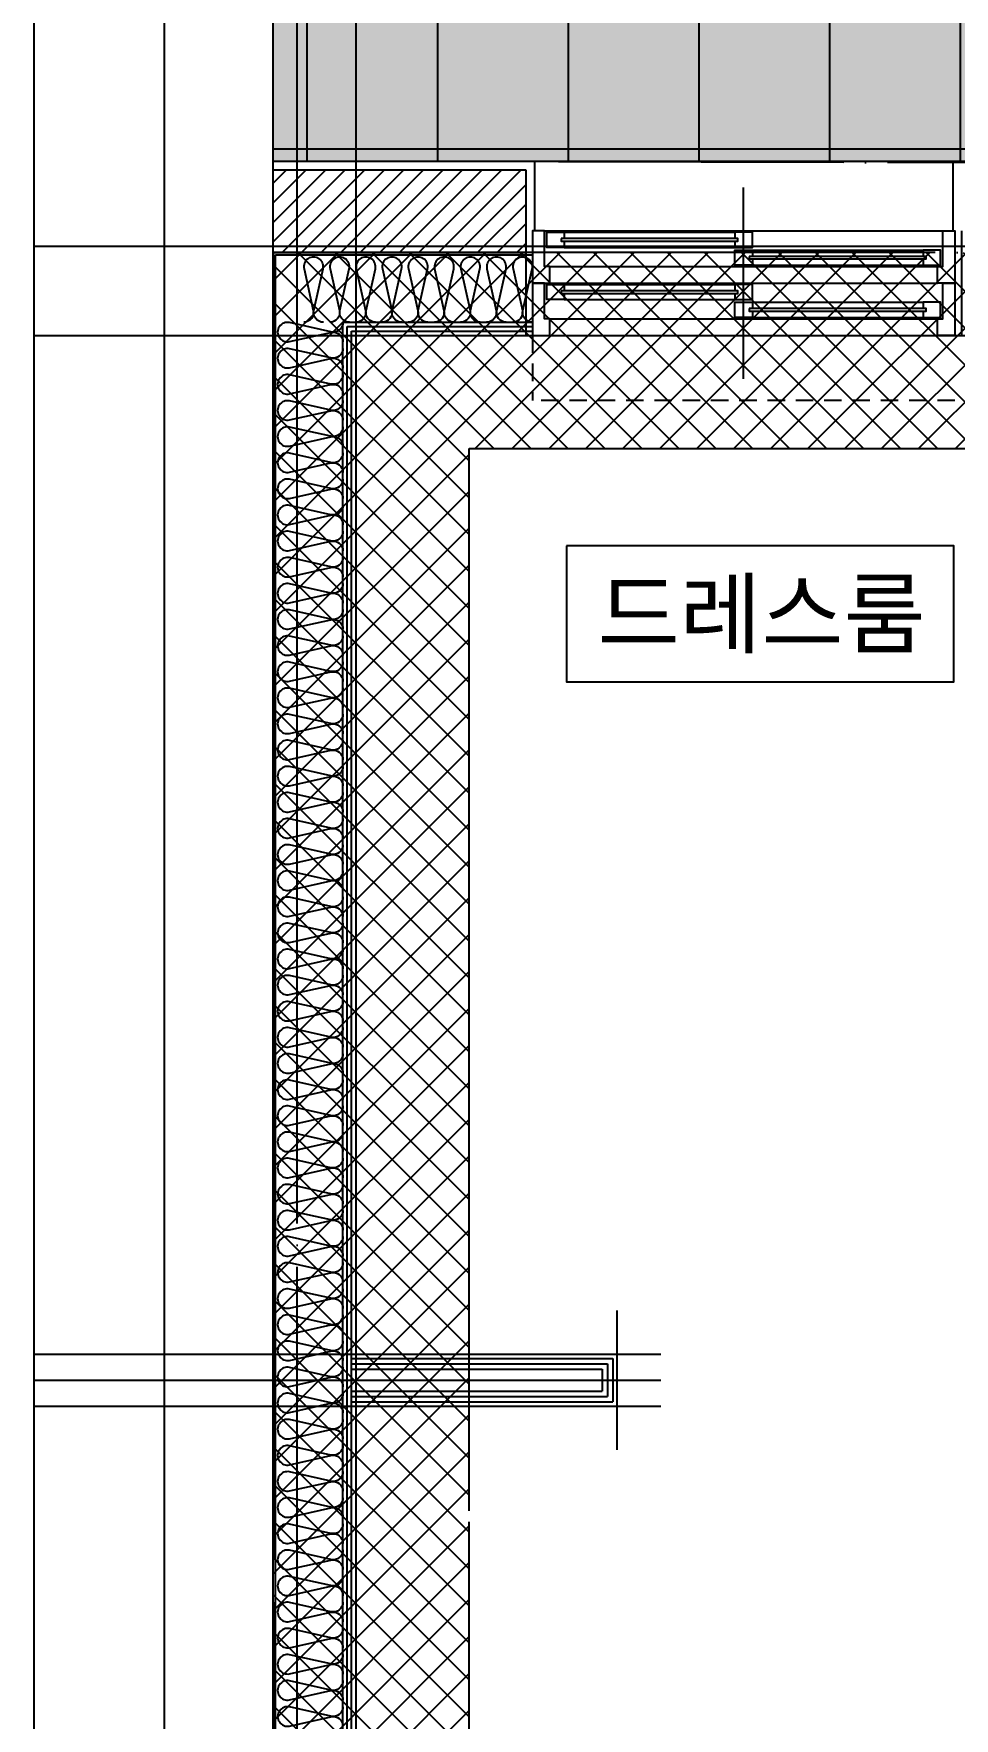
# Model space of a CAD drawing. Header units: millimetres. Extents: x -24416 to 92204, y -190080 to 23760.
# Drawn here: x 3929 to 6042, y -173538 to -169668 of the extents above; entities that cross this region are included whole.
import ezdxf
from ezdxf.enums import TextEntityAlignment as Align

# ---------------------------------------------------------------- set-up
doc = ezdxf.new("R2010")
doc.units = ezdxf.units.MM
doc.header["$LTSCALE"] = 50
for name, pattern in [('AUDIT_D_220706163347-0', [0]), ('CEN', [62, 60, -1, 0, -1]), ('H', [1.3, 0.8, -0.5]), ('HID', [2.5, 1.5, -1])]:
    doc.linetypes.add(name, pattern=pattern)
doc.layers.get('defpoints').update_dxf_attribs({"color": 139})
for name, color, linetype in [('A_HAT', 8, 'Continuous'), ('AA-단열-바닥-욕실', 30, 'Continuous'), ('CEN_CON', 1, 'CEN'), ('CEN_WALL', 12, 'CEN'), ('CONC', 2, 'Continuous'), ('dan1', 7, 'HID'), ('ELE4', 4, 'Continuous'), ('ETC', 6, 'Continuous'), ('FIN', 6, 'Continuous'), ('HAT', 9, 'Continuous'), ('INS', 252, 'Continuous'), ('WAL', 3, 'Continuous'), ('WAL_DRY', 7, 'Continuous'), ('WIN', 4, 'Continuous'), ('바닥타일', 8, 'Continuous'), ('실명', 3, 'AUDIT_D_220706163347-0'), ('실명박스', 7, 'AUDIT_D_220706163347-0'), ('커튼박스', 6, 'Continuous')]:
    doc.layers.add(name, color=color, linetype=linetype)
for name, color, linetype, plot in [('AA-CEN', 1, 'CEN', False), ('Defpoint', 135, 'Continuous', False), ('MC', 135, 'Continuous', False)]:
    doc.layers.add(name, color=color, linetype=linetype, plot=plot)
doc.styles.add('HAUD01', font='Dotum.ttf')

# ---------------------------------------------------------------- blocks, each defined once
blk = doc.blocks.new('WIN_이중창_1000')
at = {"layer": 'Defpoint'}
for p, q in [((-15, 240), (-15, 0)), ((985, 240), (985, 0))]:
    blk.add_line(p, q, dxfattribs=at)
at = {"layer": 'WIN'}
blk.add_line((485, -100), (485, 340), dxfattribs=at)
at = {"layer": 'WIN', "color": 8}
for p, q in [((942, 240), (28, 240)), ((897, 237), (505, 237)), ((465, 196), (73, 196)), ((897, 202), (505, 202)), ((930, 158), (40, 158)), ((465, 161), (73, 161)), ((930, 120), (40, 120)), ((897, 117), (505, 117)), ((897, 82), (505, 82)), ((465, 76), (73, 76)), ((465, 41), (73, 41)), ((930, 38), (40, 38)), ((930, 0), (40, 0))]:
    blk.add_line(p, q, dxfattribs=at)
at = {"layer": 'WIN'}
for points in [[(40, 158), (28, 158), (28, 240), (0, 240), (0, 120), (40, 120), (40, 158)], [(505, 216.5), (505, 202), (465, 202), (465, 237), (505, 237), (505, 222.5)], [(897, 216.5), (897, 202), (937, 202), (937, 237), (897, 237), (897, 222.5)], [(930, 158), (942, 158), (942, 240), (970, 240), (970, 120), (930, 120), (930, 158)], [(73, 175.5), (73, 161), (33, 161), (33, 196), (73, 196), (73, 181.5)], [(465, 175.5), (465, 161), (505, 161), (505, 196), (465, 196), (465, 181.5)], [(904, 222.5), (904, 216.5), (498, 216.5), (498, 222.5), (904, 222.5)], [(472, 181.5), (472, 175.5), (66, 175.5), (66, 181.5), (472, 181.5)], [(40, 38), (28, 38), (28, 120), (0, 120), (0, 0), (40, 0), (40, 38)], [(505, 96.5), (505, 82), (465, 82), (465, 117), (505, 117), (505, 102.5)], [(897, 96.5), (897, 82), (937, 82), (937, 117), (897, 117), (897, 102.5)], [(930, 38), (942, 38), (942, 120), (970, 120), (970, 0), (930, 0), (930, 38)], [(904, 102.5), (904, 96.5), (498, 96.5), (498, 102.5), (904, 102.5)], [(73, 55.5), (73, 41), (33, 41), (33, 76), (73, 76), (73, 61.5)], [(472, 61.5), (472, 55.5), (66, 55.5), (66, 61.5), (472, 61.5)], [(465, 55.5), (465, 41), (505, 41), (505, 76), (465, 76), (465, 61.5)]]:
    blk.add_lwpolyline(points, dxfattribs=at)
blk = doc.blocks.new('insul1')
blk.add_lwpolyline([(0, 0, 0.480617), (0.146, 0.183), (0.004, 0.817, -1.249969), (0.296, 0.817), (0.154, 0.183, 0.480617), (0.3, 0, 0.480617)], format="xyb")
blk = doc.blocks.new('U-131B(기본)', base_point=(-85340.5, -187585.7))
at = {"layer": 'A_HAT'}
h = blk.add_hatch(dxfattribs=at)
h.set_pattern_fill('ANSI31', color=256, scale=10, style=0)
h.set_pattern_definition([(45, (-291243.84, -166332.43), (-22.4506403, 22.4506403), [])])
h.paths.add_polyline_path([(-85395.5, -179265.7), (-84815.5, -179265.7), (-84815.5, -179455.7), (-85395.5, -179455.7)])
at = {"layer": '바닥타일'}
h = blk.add_hatch(dxfattribs=at)
h.set_pattern_fill('_USER', color=256, scale=300, double=1, pattern_type=0)
h.set_pattern_definition([(0, (-291243.84, -166332.43), (0, 300), []), (90, (-291243.84, -166332.43), (-300, 2e-14), [])])
h.paths.add_polyline_path([(-77055.5, -178805.7), (-77055.5, -177450.7), (-80755.5, -177450.7), (-80755.5, -178335.7), (-81225.5, -178335.7), (-81225.5, -177450.7), (-83165.5, -177450.7), (-83165.5, -178040.7), (-85395.5, -178040.7), (-85395.5, -179245.7), (-80985.5, -179245.7), (-80985.5, -178805.7)])
at = {"layer": 'CEN_CON'}
blk.add_line((-85340.5, -187885.7), (-85340.5, -176950.7), dxfattribs=at)
at = {"layer": 'CEN_WALL'}
for p, q in [((-85945.5, -179440.7), (-83175.5, -179440.7)), ((-85945.5, -182045.7), (-84505.5, -182045.7))]:
    blk.add_line(p, q, dxfattribs=at)
at = {"layer": 'CONC'}
for p, q in [((-85645.5, -187585.7), (-85645.5, -177840.7)), ((-85395.5, -185895.7), (-85395.5, -178040.7))]:
    blk.add_line(p, q, dxfattribs=at)
at = {"layer": 'dan1'}
blk.add_lwpolyline([(-81595.5, -185445.7), (-84945.5, -185445.7), (-84945.5, -179905.7), (-81595.5, -179905.7)], dxfattribs=at)
at = {"layer": 'ELE4'}
blk.add_line((-84795.5, -179245.7), (-83835.5, -179245.7), dxfattribs=at)
at = {"layer": 'FIN'}
for p, q in [((-85395.5, -179245.7), (-84795.5, -179245.7)), ((-84795.5, -179245.7), (-84795.5, -179405.7)), ((-83835.5, -179245.7), (-83275.5, -179245.7)), ((-83835.5, -179245.7), (-83835.5, -179405.7))]:
    blk.add_line(p, q, dxfattribs=at)
at = {"layer": 'INS'}
for p, q in [((-85390.5, -185890.7), (-85390.5, -179460.7)), ((-85390.5, -179460.7), (-84800.5, -179460.7)), ((-85235.5, -185735.7), (-85235.5, -179615.7)), ((-85235.5, -179615.7), (-84800.5, -179615.7))]:
    blk.add_line(p, q, dxfattribs=at)
at = {"layer": 'MC'}
for p, q in [((-85205.5, -187885.7), (-85205.5, -176950.7)), ((-85945.5, -179645.7), (-83175.5, -179645.7)), ((-84605.5, -182205.7), (-84605.5, -181885.7)), ((-85945.5, -181985.7), (-84505.5, -181985.7)), ((-85945.5, -182105.7), (-84505.5, -182105.7))]:
    blk.add_line(p, q, dxfattribs=at)
at = {"layer": 'WAL'}
for p, q in [((-85395.5, -179265.7), (-84815.5, -179265.7)), ((-84815.5, -179265.7), (-84815.5, -179455.7)), ((-85395.5, -179455.7), (-84815.5, -179455.7))]:
    blk.add_line(p, q, dxfattribs=at)
at = {"layer": 'WAL_DRY'}
for p, q in [((-85225.5, -185725.7), (-85225.5, -179625.7)), ((-85225.5, -179625.7), (-84800.5, -179625.7)), ((-85215.5, -185715.7), (-85215.5, -179635.7)), ((-85215.5, -179635.7), (-84800.5, -179635.7)), ((-85215.5, -181995.7), (-84615.5, -181995.7)), ((-85215.5, -182008.2), (-84628, -182008.2)), ((-85215.5, -182020.7), (-84640.5, -182020.7)), ((-84640.5, -182020.7), (-84640.5, -182070.7)), ((-84628, -182008.2), (-84628, -182083.2)), ((-84615.5, -181995.7), (-84615.5, -182095.7)), ((-85215.5, -182070.7), (-84640.5, -182070.7)), ((-85215.5, -182083.2), (-84628, -182083.2)), ((-85215.5, -182095.7), (-84615.5, -182095.7))]:
    blk.add_line(p, q, dxfattribs=at)
at = {"layer": '커튼박스', "linetype": 'H'}
for p in [(-84800.5, -179645.7), (-83830.5, -179795.7)]:
    blk.add_line(p, (-84800.5, -179795.7), dxfattribs=at)
at = {"layer": 'INS', "xscale": -150, "yscale": 150, "zscale": 150, "row_count": 1, "column_count": 9, "row_spacing": 0, "column_spacing": -60}
blk.add_blockref('insul1', (-84800.5, -179615.7), dxfattribs=at)
at = {"layer": 'INS', "xscale": -150.0000000000003, "yscale": 150.0000000000003, "zscale": 150.0000000000001, "rotation": 90, "row_count": 1, "column_count": 102, "row_spacing": 4.733165431326071e-30, "column_spacing": -60.00000000000013}
blk.add_blockref('insul1', (-85235.5, -179615.7), dxfattribs=at)
at = {"layer": 'WIN', "xscale": -1}
blk.add_blockref('WIN_이중창_1000', (-83830.5, -179645.7), dxfattribs=at)
blk = doc.blocks.new('A$C415C5DAF')
at = {"layer": '실명박스'}
blk.add_lwpolyline([(-7333.2, -189221.6), (-7333.2, -189534.1), (-6444.2, -189534.1), (-6444.2, -189221.6)], close=True, dxfattribs=at)
at = {"layer": '실명', "style": 'HAUD01'}
blk.add_text('드레스룸', height=150, dxfattribs=at).set_placement((-6885.3, -189375.6), align=Align.MIDDLE)
blk = doc.blocks.new('A$C1CAF0AFA')
at = {"layer": 'ETC'}
h = blk.add_hatch(dxfattribs=at)
h.set_pattern_fill('CROSS', color=256, scale=10, angle=45)
h.set_pattern_definition([(45, (146065.76, -53460), (7e-15, 89.802561), [31.75, -95.25]), (135, (146088.21, -53460), (-89.802561, 7e-15), [31.75, -95.25])])
h.paths.add_polyline_path([(6318.8, -201860.9), (4478.8, -201860.9), (4478.8, -200570.9), (6318.8, -200570.9)])
h.paths.add_polyline_path([(6448.8, -201860.9), (6448.8, -200580.9), (8088.8, -200580.9), (8088.8, -200755.9), (16098.8, -200755.9), (16098.8, -201860.9)])
h.paths.add_polyline_path([(30238.8, -193300.9), (31343.8, -193300.9), (31343.8, -191060.9), (30238.8, -191060.9)])
h.paths.add_polyline_path([(28743.8, -193510.9), (29208.8, -193510.9), (29208.8, -194420.9), (29848.8, -194420.9), (29848.8, -201860.9), (19288.8, -201860.9), (19288.8, -200755.9), (28743.8, -200755.9)])
h.paths.add_polyline_path([(4478.8, -192515.9), (6708.8, -192515.9), (6708.8, -191925.9), (8648.8, -191925.9), (8648.8, -192810.9), (9118.8, -192810.9), (9118.8, -191925.9), (12818.8, -191925.9), (12818.8, -193280.9), (8888.8, -193280.9), (8888.8, -193730.9), (4478.8, -193720.9)])
at = {"layer": 'HAT'}
h = blk.add_hatch(dxfattribs=at)
h.set_pattern_fill('_USER', color=5, scale=60, angle=45, double=1, pattern_type=0)
h.set_pattern_definition([(45, (0, -53460), (-42.426407, 42.426407), []), (135, (0, -53460), (-42.426407, -42.426407), [])])
h.paths.add_polyline_path([(16098.8, -198242), (19288.8, -198224.5), (19288.8, -200545.9), (28533.8, -200545.9), (28533.8, -193300.9), (30028.8, -193300.9), (30028.8, -191060.9), (25838.8, -191060.9), (25838.8, -195035.9), (19288.8, -195035.9), (19288.8, -195485.9), (25778.8, -195485.9), (25778.8, -195163.4), (25978.8, -195163.4), (25978.8, -195485.9), (26288.8, -195485.9), (26288.8, -191510.9), (29578.8, -191510.9), (29578.8, -192850.9), (28083.8, -192850.9), (28083.8, -200095.9), (25328.8, -200095.9), (25328.8, -200385.9), (25128.8, -200385.9), (25128.8, -200095.9), (19738.8, -200095.9), (19738.8, -197775.9), (15648.8, -197775.9), (15648.8, -200095.9), (13198.8, -200095.9), (13198.8, -200385.9), (12998.8, -200385.9), (12998.8, -200095.9), (8748.8, -200095.9), (8748.8, -199920.9), (8478.8, -199920.9), (8478.8, -200210.9), (8278.8, -200210.9), (8278.8, -199920.9), (4928.8, -199920.9), (4928.8, -194380.9), (8278.8, -194380.9), (8278.8, -194090.9), (8478.8, -194090.9), (8478.8, -194380.9), (9548.8, -194380.9), (9548.8, -193940.9), (12388.8, -193940.9), (12388.8, -195485.9), (12698.8, -195485.9), (12698.8, -195163.4), (12898.8, -195163.4), (12898.8, -195485.9), (19051.8, -195485.9), (19051.8, -195035.9), (16968.8, -195035.9), (16968.8, -194886), (15568.8, -194886), (15568.8, -195035.9), (12838.8, -195035.9), (12838.8, -193490.9), (9098.8, -193490.9), (9098.8, -193930.9), (4478.8, -193930.9), (4478.8, -200370.9), (8298.8, -200370.9), (8298.8, -200545.9), (16098.8, -200545.9)])
at = {"layer": 'AA-CEN', "color": 4}
for points in [[(12998.8, -200095.9), (8748.8, -200095.9), (8748.8, -199920.9), (8478.8, -199920.9), (8478.8, -200210.9), (8278.8, -200210.9), (8278.8, -199920.9), (4928.8, -199920.9), (4928.8, -194380.9), (8278.8, -194380.9), (8278.8, -194090.9), (8478.8, -194090.9), (8478.8, -194380.9), (9548.8, -194380.9), (9548.8, -193940.9), (12388.8, -193940.9)], [(12838.8, -193490.9), (9098.8, -193490.9), (9098.8, -193930.9), (4478.8, -193930.9), (4478.8, -200370.9), (8298.8, -200370.9), (8298.8, -200545.9), (16098.8, -200545.9)]]:
    blk.add_lwpolyline(points, dxfattribs=at)
at = {"layer": 'AA-CEN'}
blk.add_lwpolyline([(4478.8, -192515.9), (6708.8, -192515.9), (6708.8, -191925.9), (8648.8, -191925.9), (8648.8, -192810.9), (9118.8, -192810.9), (9118.8, -191925.9), (12818.8, -191925.9), (12818.8, -193280.9), (8888.8, -193280.9), (8888.8, -193730.9), (4478.8, -193720.9), (4478.8, -192515.9)], dxfattribs=at)

msp = doc.modelspace()

# ---------------------------------------------------------------- linework, layer by layer
at = {"layer": 'defpoints'}
msp.add_lwpolyline([(34663.8, -165875.9), (3928.8, -165875.9), (3928.8, -178600.9), (34663.8, -178600.9)], close=True, dxfattribs=at)

# ---------------------------------------------------------------- block references
msp.add_blockref('U-131B(기본)', (4533.8, -178300.9))
at = {"layer": 'AA-단열-바닥-욕실'}
msp.add_blockref('A$C1CAF0AFA', (0, 23760), dxfattribs=at)
at = {"layer": '실명박스'}
msp.add_blockref('A$C415C5DAF', (12485.4, 18377.1), dxfattribs=at)

doc.saveas('drawing.dxf')
